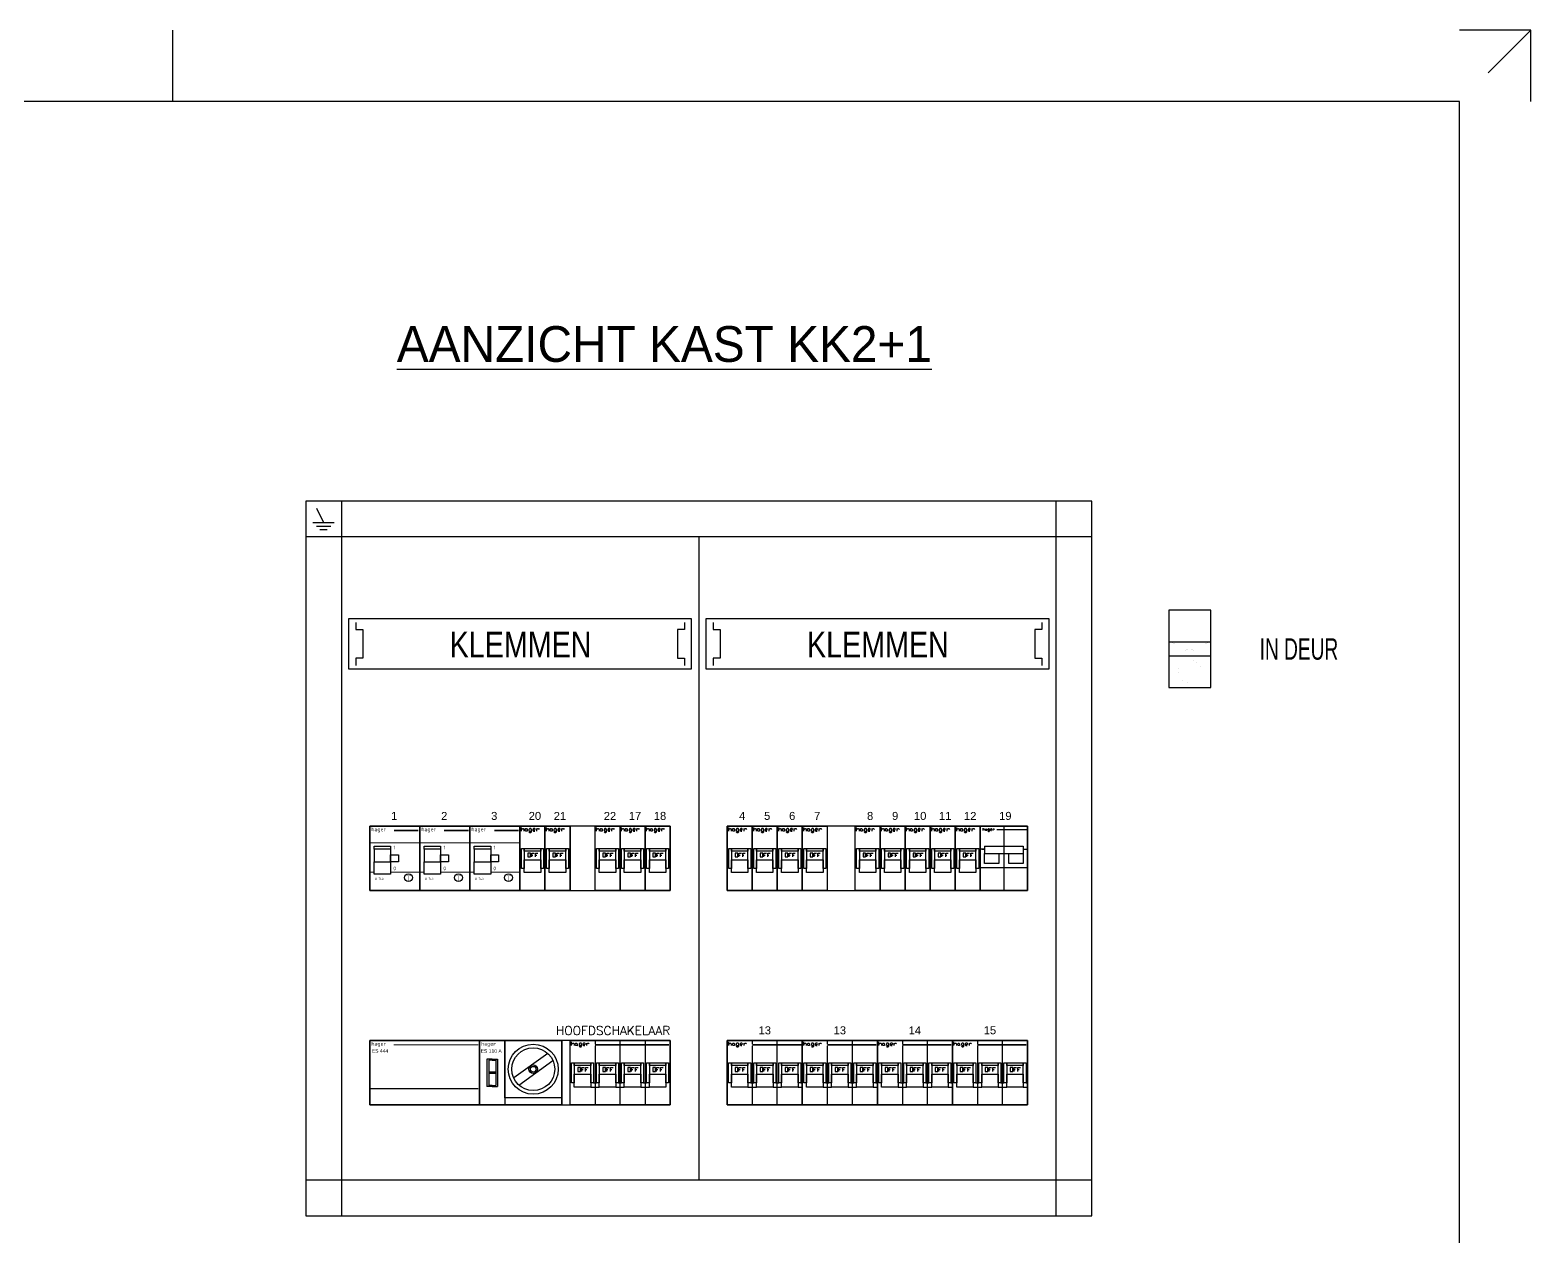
# Model space of a CAD drawing. Header units: millimetres. Extents: x 0 to 420, y 0 to 297.
# Drawn here: x 210 to 420, y 128.1 to 297 of the extents above; entities that cross this region are included whole.
import ezdxf
from ezdxf.enums import TextEntityAlignment as Align

# ---------------------------------------------------------------- set-up
doc = ezdxf.new("R2010")
doc.units = ezdxf.units.MM
doc.layers.get('0').update_dxf_attribs({"linetype": 'CONTINUOUS'})
for name, color, linetype in [('00kad018', 1, 'CONTINUOUS'), ('00kad070', 5, 'CONTINUOUS'), ('BL$2----_KADER', 7, 'CONTINUOUS'), ('KAST AANZICHT', 1, 'CONTINUOUS'), ('Kast-aanzicht', 1, 'CONTINUOUS')]:
    doc.layers.add(name, color=color, linetype=linetype)
doc.styles.add('BERT', font='arial.ttf')
doc.styles.add('BURO-050', font='BUROFONT.shx', dxfattribs={"height": 5})
doc.styles.add('GREEN', font='txt')
doc.styles.add('NOOTER', font='arial.ttf')
doc.styles.add('ROMANS', font='romans', dxfattribs={"height": 2})
doc.styles.get("Standard").update_dxf_attribs({"font": 'ISOCP'})

# ---------------------------------------------------------------- blocks, each defined once
blk = doc.blocks.new('a3-windesheim-hor')
at = {"layer": '00kad018', "color": 1}
for p, q in [((230, 287), (230, 297)), ((420, 297), (410, 297)), ((420, 297), (414, 291)), ((420, 287), (420, 297))]:
    blk.add_line(p, q, dxfattribs=at)
at = {"layer": '00kad070', "color": 5}
for p, q in [((410, 287), (20, 287)), ((410, 10), (410, 287))]:
    blk.add_line(p, q, dxfattribs=at)
blk = doc.blocks.new('HAG08')
at = {"color": 0}
for p, q in [((-16.5, -3.5), (-16.5, -0.8)), ((-16.5, -0.8), (-16.5, -0.8)), ((-16.5, -2.6), (-15.6, -1.7)), ((-15.6, -1.7), (-15.2, -1.7)), ((-15.2, -1.7), (-14.7, -2.2)), ((-14.7, -2.2), (-14.7, -3.5)), ((-14.7, -3.5), (-14.7, -3.5)), ((-13.8, -2.2), (-13.4, -1.7)), ((-13.8, -3.1), (-13.8, -2.2)), ((-13.4, -3.5), (-13.8, -3.1)), ((-13.4, -1.7), (-13, -1.7)), ((-13, -3.5), (-13.4, -3.5)), ((-13, -1.7), (-12.5, -2.2)), ((-12.5, -3.1), (-13, -3.5)), ((-12.5, -2.2), (-12.5, -3.1)), ((-12.5, -3.1), (-12.1, -3.5)), ((-12.1, -3.5), (-12.1, -3.5)), ((-10.7, -1.7), (-11.2, -2.2)), ((-11.2, -2.2), (-11.2, -3.1)), ((-11.2, -3.1), (-10.7, -3.5)), ((-11.2, -3.9), (-10.7, -4.4)), ((-9.9, -1.7), (-10.7, -1.7)), ((-10.7, -3.5), (-9.4, -3.5)), ((-10.7, -4.4), (-9.9, -4.4)), ((-9.4, -2.2), (-9.9, -1.7)), ((-9.9, -4.4), (-9.4, -3.9)), ((-9.4, -3.9), (-9.4, -2.2)), ((-9.4, -3.5), (-9.4, -3.5)), ((-8.1, -1.7), (-8.5, -2.2)), ((-8.5, -2.2), (-8.5, -3.1)), ((-8.5, -2.6), (-7.2, -2.6)), ((-8.5, -3.1), (-8.1, -3.5)), ((-7.2, -1.7), (-8.1, -1.7)), ((-8.1, -3.5), (-7.2, -3.5)), ((-6.8, -2.2), (-7.2, -1.7)), ((-7.2, -2.6), (-6.8, -2.2)), ((-7.2, -3.5), (-7.2, -3.5)), ((-5.9, -1.7), (-5.9, -3.5)), ((-5.9, -2.6), (-5, -1.7)), ((-5.9, -3.5), (-5.9, -3.5)), ((-5, -1.7), (-4.6, -1.7)), ((-4.6, -1.7), (-4.1, -2.2)), ((-4.1, -2.2), (-4.1, -2.2)), ((-10.2, -18.8), (-12, -18.8)), ((-12, -18.8), (-12, -21.5)), ((-10.2, -21.5), (-10.2, -18.8)), ((-9.3, -21.5), (-9.3, -18.8)), ((-9.3, -18.8), (-7.6, -18.8)), ((-9.3, -20.2), (-8.5, -20.2)), ((-8.5, -20.2), (-8.5, -20.2)), ((-7.6, -18.8), (-7.6, -18.8)), ((-6.7, -21.5), (-6.7, -18.8)), ((-6.7, -18.8), (-4.9, -18.8)), ((-6.7, -20.2), (-5.8, -20.2)), ((-5.8, -20.2), (-5.8, -20.2)), ((-4.9, -18.8), (-4.9, -18.8)), ((-12, -21.5), (-10.2, -21.5)), ((-12, -21.5), (-12, -21.5))]:
    blk.add_line(p, q, dxfattribs=at)
for points in [[(-17.5, -45), (-17.5, 0), (0, 0), (0, -45)], [(-16.5, -29.5), (-16.5, -15.5), (-14.5, -15.5), (-14.5, -29.5)], [(-14.5, -17.5), (-14.5, -15.5), (-3, -15.5), (-3, -17.5)], [(-3, -29.5), (-3, -15.5), (-1, -15.5), (-1, -29.5)], [(-14.5, -32.5), (-14.5, -23.5), (-3, -23.5), (-3, -32.5)]]:
    blk.add_lwpolyline(points, close=True, dxfattribs=at)
blk = doc.blocks.new('HAG07')
at = {"color": 0}
for p, q in [((0.22, 8.85), (0.22, 9.42)), ((0.22, 9.42), (0.22, 9.42)), ((0.22, 9.04), (0.41, 9.23)), ((0.41, 9.23), (0.5, 9.23)), ((0.5, 9.23), (0.6, 9.14)), ((0.6, 9.14), (0.6, 8.85)), ((0.79, 9.14), (0.88, 9.23)), ((0.79, 8.95), (0.79, 9.14)), ((0.88, 9.23), (0.97, 9.23)), ((0.97, 9.23), (1.07, 9.14)), ((1.07, 9.14), (1.07, 8.95)), ((1.44, 9.23), (1.35, 9.14)), ((1.35, 9.14), (1.35, 8.95)), ((1.63, 9.23), (1.44, 9.23)), ((1.73, 9.14), (1.63, 9.23)), ((1.73, 8.76), (1.73, 9.14)), ((2.01, 9.23), (1.92, 9.14)), ((1.92, 9.14), (1.92, 8.95)), ((1.92, 9.04), (2.2, 9.04)), ((2.2, 9.23), (2.01, 9.23)), ((2.29, 9.14), (2.2, 9.23)), ((2.2, 9.04), (2.29, 9.14)), ((2.48, 9.23), (2.48, 8.85)), ((2.48, 9.04), (2.67, 9.23)), ((2.67, 9.23), (2.76, 9.23)), ((2.76, 9.23), (2.86, 9.14)), ((2.86, 9.14), (2.86, 9.14)), ((3.73, 9.6), (3.73, 9.09)), ((7.47, 9.09), (7.47, 9.6)), ((0.6, 8.85), (0.6, 8.85)), ((0.88, 8.85), (0.79, 8.95)), ((0.97, 8.85), (0.88, 8.85)), ((1.07, 8.95), (0.97, 8.85)), ((1.07, 8.95), (1.16, 8.85)), ((1.16, 8.85), (1.16, 8.85)), ((1.35, 8.95), (1.44, 8.85)), ((1.35, 8.76), (1.44, 8.66)), ((1.44, 8.85), (1.73, 8.85)), ((1.44, 8.66), (1.63, 8.66)), ((1.63, 8.66), (1.73, 8.76)), ((1.73, 8.85), (1.73, 8.85)), ((1.92, 8.95), (2.01, 8.85)), ((2.01, 8.85), (2.2, 8.85)), ((2.2, 8.85), (2.2, 8.85)), ((2.48, 8.85), (2.48, 8.85)), ((3.73, 8.83), (3.73, 0)), ((7.47, 0), (7.47, 8.83)), ((1.56, 5.58), (1.18, 5.58)), ((1.18, 5.58), (1.18, 5.01)), ((1.18, 5.01), (1.56, 5.01)), ((1.18, 5.01), (1.18, 5.01)), ((1.56, 5.01), (1.56, 5.58)), ((1.74, 5.01), (1.74, 5.58)), ((1.74, 5.58), (2.12, 5.58)), ((1.74, 5.3), (1.93, 5.3)), ((1.93, 5.3), (1.93, 5.3)), ((2.12, 5.58), (2.12, 5.58)), ((2.31, 5.01), (2.31, 5.58)), ((2.31, 5.58), (2.69, 5.58)), ((2.31, 5.3), (2.5, 5.3)), ((2.5, 5.3), (2.5, 5.3)), ((2.69, 5.58), (2.69, 5.58)), ((5.29, 5.58), (4.91, 5.58)), ((4.91, 5.58), (4.91, 5.01)), ((4.91, 5.01), (5.29, 5.01)), ((4.91, 5.01), (4.91, 5.01)), ((5.29, 5.01), (5.29, 5.58)), ((5.47, 5.01), (5.47, 5.58)), ((5.47, 5.58), (5.85, 5.58)), ((5.47, 5.3), (5.66, 5.3)), ((5.66, 5.3), (5.66, 5.3)), ((5.85, 5.58), (5.85, 5.58)), ((6.04, 5.01), (6.04, 5.58)), ((6.04, 5.58), (6.42, 5.58)), ((6.04, 5.3), (6.23, 5.3)), ((6.23, 5.3), (6.23, 5.3)), ((6.42, 5.58), (6.42, 5.58)), ((9.02, 5.58), (8.64, 5.58)), ((8.64, 5.58), (8.64, 5.01)), ((8.64, 5.01), (9.02, 5.01)), ((8.64, 5.01), (8.64, 5.01)), ((9.02, 5.01), (9.02, 5.58)), ((9.2, 5.01), (9.2, 5.58)), ((9.2, 5.58), (9.58, 5.58)), ((9.2, 5.3), (9.39, 5.3)), ((9.39, 5.3), (9.39, 5.3)), ((9.58, 5.58), (9.58, 5.58)), ((9.77, 5.01), (9.77, 5.58)), ((9.77, 5.58), (10.15, 5.58)), ((9.77, 5.3), (9.96, 5.3)), ((9.96, 5.3), (9.96, 5.3)), ((10.15, 5.58), (10.15, 5.58)), ((3.09, 2.67), (4.37, 2.67)), ((3.52, 3.31), (3.95, 3.31)), ((6.83, 2.67), (8.11, 2.67)), ((7.25, 3.31), (7.68, 3.31)), ((10.56, 2.67), (11.2, 2.67)), ((10.99, 3.31), (11.2, 3.31))]:
    blk.add_line(p, q, dxfattribs=at)
for points in [[(0, 0), (0, 9.6), (11.2, 9.6), (11.2, 0)], [(0.21, 3.31), (0.21, 6.29), (0.64, 6.29), (0.64, 3.31)], [(0.64, 5.87), (0.64, 6.29), (3.09, 6.29), (3.09, 5.87)], [(0.64, 2.67), (0.64, 4.59), (3.09, 4.59), (3.09, 2.67)], [(3.09, 3.31), (3.09, 6.29), (3.52, 6.29), (3.52, 3.31)], [(3.95, 3.31), (3.95, 6.29), (4.37, 6.29), (4.37, 3.31)], [(4.37, 5.87), (4.37, 6.29), (6.83, 6.29), (6.83, 5.87)], [(4.37, 2.67), (4.37, 4.59), (6.83, 4.59), (6.83, 2.67)], [(6.83, 3.31), (6.83, 6.29), (7.25, 6.29), (7.25, 3.31)], [(7.68, 3.31), (7.68, 6.29), (8.11, 6.29), (8.11, 3.31)], [(8.11, 5.87), (8.11, 6.29), (10.56, 6.29), (10.56, 5.87)], [(8.11, 2.67), (8.11, 4.59), (10.56, 4.59), (10.56, 2.67)], [(10.56, 3.31), (10.56, 6.29), (10.99, 6.29), (10.99, 3.31)]]:
    blk.add_lwpolyline(points, close=True, dxfattribs=at)
at = {"color": 0, "const_width": 0.256}
blk.add_lwpolyline([(3.73, 8.96), (11.05, 8.96)], dxfattribs=at)
blk = doc.blocks.new('HAG09')
at = {"color": 0}
for p, q in [((-52.5, 0), (-52.5, -2.4)), ((-35, -2.4), (-35, 0)), ((-17.5, 0), (-17.5, -2.4)), ((-69, -3.5), (-69, -0.8)), ((-69, -0.8), (-69, -0.8)), ((-69, -2.6), (-68.1, -1.7)), ((-68.1, -1.7), (-67.6, -1.7)), ((-67.6, -1.7), (-67.2, -2.2)), ((-67.2, -2.2), (-67.2, -3.5)), ((-67.2, -3.5), (-67.2, -3.5)), ((-66.3, -2.2), (-65.9, -1.7)), ((-66.3, -3.1), (-66.3, -2.2)), ((-65.9, -3.5), (-66.3, -3.1)), ((-65.9, -1.7), (-65.4, -1.7)), ((-65.4, -3.5), (-65.9, -3.5)), ((-65.4, -1.7), (-65, -2.2)), ((-65, -3.1), (-65.4, -3.5)), ((-65, -2.2), (-65, -3.1)), ((-65, -3.1), (-64.6, -3.5)), ((-64.6, -3.5), (-64.6, -3.5)), ((-63.2, -1.7), (-63.7, -2.2)), ((-63.7, -2.2), (-63.7, -3.1)), ((-63.7, -3.1), (-63.2, -3.5)), ((-63.7, -3.9), (-63.2, -4.4)), ((-62.3, -1.7), (-63.2, -1.7)), ((-63.2, -3.5), (-61.9, -3.5)), ((-63.2, -4.4), (-62.3, -4.4)), ((-61.9, -2.2), (-62.3, -1.7)), ((-62.3, -4.4), (-61.9, -3.9)), ((-61.9, -3.9), (-61.9, -2.2)), ((-61.9, -3.5), (-61.9, -3.5)), ((-60.6, -1.7), (-61, -2.2)), ((-61, -2.2), (-61, -3.1)), ((-61, -2.6), (-59.7, -2.6)), ((-61, -3.1), (-60.6, -3.5)), ((-59.7, -1.7), (-60.6, -1.7)), ((-60.6, -3.5), (-59.7, -3.5)), ((-59.2, -2.2), (-59.7, -1.7)), ((-59.7, -2.6), (-59.2, -2.2)), ((-59.7, -3.5), (-59.7, -3.5)), ((-58.4, -1.7), (-58.4, -3.5)), ((-58.4, -2.6), (-57.5, -1.7)), ((-58.4, -3.5), (-58.4, -3.5)), ((-57.5, -1.7), (-57, -1.7)), ((-57, -1.7), (-56.6, -2.2)), ((-56.6, -2.2), (-56.6, -2.2)), ((-52.5, -3.6), (-52.5, -45)), ((-35, -45), (-35, -3.6)), ((-17.5, -3.6), (-17.5, -45)), ((-62.7, -18.8), (-64.5, -18.8)), ((-64.5, -18.8), (-64.5, -21.5)), ((-62.7, -21.5), (-62.7, -18.8)), ((-61.8, -21.5), (-61.8, -18.8)), ((-61.8, -18.8), (-60.1, -18.8)), ((-61.8, -20.2), (-60.9, -20.2)), ((-60.9, -20.2), (-60.9, -20.2)), ((-60.1, -18.8), (-60.1, -18.8)), ((-59.2, -21.5), (-59.2, -18.8)), ((-59.2, -18.8), (-57.4, -18.8)), ((-59.2, -20.2), (-58.3, -20.2)), ((-58.3, -20.2), (-58.3, -20.2)), ((-57.4, -18.8), (-57.4, -18.8)), ((-45.2, -18.8), (-47, -18.8)), ((-47, -18.8), (-47, -21.5)), ((-45.2, -21.5), (-45.2, -18.8)), ((-44.3, -21.5), (-44.3, -18.8)), ((-44.3, -18.8), (-42.6, -18.8)), ((-44.3, -20.2), (-43.5, -20.2)), ((-43.5, -20.2), (-43.5, -20.2)), ((-42.6, -18.8), (-42.6, -18.8)), ((-41.7, -21.5), (-41.7, -18.8)), ((-41.7, -18.8), (-39.9, -18.8)), ((-41.7, -20.2), (-40.8, -20.2)), ((-40.8, -20.2), (-40.8, -20.2)), ((-39.9, -18.8), (-39.9, -18.8)), ((-27.7, -18.8), (-29.5, -18.8)), ((-29.5, -18.8), (-29.5, -21.5)), ((-27.7, -21.5), (-27.7, -18.8)), ((-26.9, -21.5), (-26.9, -18.8)), ((-26.9, -18.8), (-25.1, -18.8)), ((-26.9, -20.2), (-26, -20.2)), ((-26, -20.2), (-26, -20.2)), ((-25.1, -18.8), (-25.1, -18.8)), ((-24.2, -21.5), (-24.2, -18.8)), ((-24.2, -18.8), (-22.4, -18.8)), ((-24.2, -20.2), (-23.3, -20.2)), ((-23.3, -20.2), (-23.3, -20.2)), ((-22.4, -18.8), (-22.4, -18.8)), ((-10.3, -18.8), (-12, -18.8)), ((-12, -18.8), (-12, -21.5)), ((-10.3, -21.5), (-10.3, -18.8)), ((-9.4, -21.5), (-9.4, -18.8)), ((-9.4, -18.8), (-7.6, -18.8)), ((-9.4, -20.2), (-8.5, -20.2)), ((-8.5, -20.2), (-8.5, -20.2)), ((-7.6, -18.8), (-7.6, -18.8)), ((-6.7, -21.5), (-6.7, -18.8)), ((-6.7, -18.8), (-4.9, -18.8)), ((-6.7, -20.2), (-5.8, -20.2)), ((-5.8, -20.2), (-5.8, -20.2)), ((-4.9, -18.8), (-5, -18.8)), ((-64.5, -21.5), (-62.7, -21.5)), ((-64.5, -21.5), (-64.5, -21.5)), ((-53.5, -29.5), (-51.5, -29.5)), ((-47, -21.5), (-45.2, -21.5)), ((-47, -21.5), (-47, -21.5)), ((-36, -29.5), (-34, -29.5)), ((-29.5, -21.5), (-27.7, -21.5)), ((-29.5, -21.5), (-29.5, -21.5)), ((-18.5, -29.5), (-16.5, -29.5)), ((-12, -21.5), (-10.3, -21.5)), ((-12, -21.5), (-12, -21.5)), ((-55.5, -32.5), (-49.5, -32.5)), ((-38, -32.5), (-32, -32.5)), ((-20.5, -32.5), (-14.5, -32.5))]:
    blk.add_line(p, q, dxfattribs=at)
for points in [[(-70, -45), (-70, 0), (0, 0), (0, -45)], [(-69, -29.5), (-69, -15.5), (-67, -15.5), (-67, -29.5)], [(-67, -17.5), (-67, -15.5), (-55.5, -15.5), (-55.5, -17.5)], [(-55.5, -29.5), (-55.5, -15.5), (-53.5, -15.5), (-53.5, -29.5)], [(-51.5, -29.5), (-51.5, -15.5), (-49.5, -15.5), (-49.5, -29.5)], [(-49.5, -17.5), (-49.5, -15.5), (-38, -15.5), (-38, -17.5)], [(-38, -29.5), (-38, -15.5), (-36, -15.5), (-36, -29.5)], [(-34, -29.5), (-34, -15.5), (-32, -15.5), (-32, -29.5)], [(-32, -17.5), (-32, -15.5), (-20.5, -15.5), (-20.5, -17.5)], [(-20.5, -29.5), (-20.5, -15.5), (-18.5, -15.5), (-18.5, -29.5)], [(-16.5, -29.5), (-16.5, -15.5), (-14.5, -15.5), (-14.5, -29.5)], [(-14.5, -17.5), (-14.5, -15.5), (-3, -15.5), (-3, -17.5)], [(-3, -29.5), (-3, -15.5), (-1, -15.5), (-1, -29.5)], [(-67, -32.5), (-67, -23.5), (-55.5, -23.5), (-55.5, -32.5)], [(-49.5, -32.5), (-49.5, -23.5), (-38, -23.5), (-38, -32.5)], [(-32, -32.5), (-32, -23.5), (-20.5, -23.5), (-20.5, -32.5)], [(-14.5, -32.5), (-14.5, -23.5), (-3, -23.5), (-3, -32.5)]]:
    blk.add_lwpolyline(points, close=True, dxfattribs=at)
at = {"color": 0, "const_width": 1.2}
blk.add_lwpolyline([(-52.5, -3), (-0.7, -3)], dxfattribs=at)
blk = doc.blocks.new('HAG05')
at = {"color": 0}
for p, q in [((-33, 0), (0, 0)), ((-33, -45), (-33, 0)), ((-16.5, 0), (-16.5, -45)), ((0, 0), (0, -45)), ((-31, -3), (-31, -1.3)), ((-31, -1.3), (-31, -1.3)), ((-31, -2.4), (-30.4, -1.9)), ((-30.4, -1.9), (-30.1, -1.9)), ((-30.1, -1.9), (-29.9, -2.2)), ((-29.9, -2.2), (-29.9, -3)), ((-29.9, -3), (-29.9, -3)), ((-29.3, -2.2), (-29, -1.9)), ((-29.3, -2.7), (-29.3, -2.2)), ((-29, -3), (-29.3, -2.7)), ((-29, -1.9), (-28.7, -1.9)), ((-28.7, -3), (-29, -3)), ((-28.7, -1.9), (-28.4, -2.2)), ((-28.4, -2.7), (-28.7, -3)), ((-28.4, -2.2), (-28.4, -2.7)), ((-28.4, -2.7), (-28.2, -3)), ((-28.2, -3), (-28.2, -3)), ((-27.3, -1.9), (-27.6, -2.2)), ((-27.6, -2.2), (-27.6, -2.7)), ((-27.6, -2.7), (-27.3, -3)), ((-27.6, -3.3), (-27.3, -3.6)), ((-26.8, -1.9), (-27.3, -1.9)), ((-27.3, -3), (-26.5, -3)), ((-27.3, -3.6), (-26.8, -3.6)), ((-26.5, -2.2), (-26.8, -1.9)), ((-26.8, -3.6), (-26.5, -3.3)), ((-26.5, -3.3), (-26.5, -2.2)), ((-26.5, -3), (-26.5, -3)), ((-25.6, -1.9), (-25.9, -2.2)), ((-25.9, -2.2), (-25.9, -2.7)), ((-25.9, -2.4), (-25.1, -2.4)), ((-25.9, -2.7), (-25.6, -3)), ((-25.1, -1.9), (-25.6, -1.9)), ((-25.6, -3), (-25.1, -3)), ((-24.8, -2.2), (-25.1, -1.9)), ((-25.1, -2.4), (-24.8, -2.2)), ((-25.1, -3), (-25.1, -3)), ((-24.2, -1.9), (-24.2, -3)), ((-24.2, -2.4), (-23.7, -1.9)), ((-24.2, -3), (-24.2, -3)), ((-23.7, -1.9), (-23.4, -1.9)), ((-23.4, -1.9), (-23.1, -2.2)), ((-23.1, -2.2), (-23.1, -2.2)), ((-30, -16), (-33, -16)), ((-30, -14), (-30, -19)), ((-30, -14), (-3, -14)), ((-20, -19), (-13, -19)), ((-3, -14), (-3, -19)), ((-3, -16), (0, -16)), ((-33, -29), (0, -29)), ((0, -45), (-33, -45))]:
    blk.add_line(p, q, dxfattribs=at)
at = {"color": 0, "const_width": 1}
blk.add_lwpolyline([(-21.5, -2.5), (0, -2.5)], dxfattribs=at)
at = {"color": 0}
blk.add_lwpolyline([(-32, -16), (-30, -16)], dxfattribs=at)
for points in [[(-30, -26), (-30, -19), (-20, -19), (-20, -26)], [(-13, -26), (-13, -19), (-3, -19), (-3, -26)]]:
    blk.add_lwpolyline(points, close=True, dxfattribs=at)
blk = doc.blocks.new('HAG06')
at = {"color": 0}
for p, q in [((-32.000023, -16.000013), (-32.000023, -25.000013)), ((-20.500021, -16.000011), (-20.500021, -25.000011))]:
    blk.add_line(p, q, dxfattribs=at)
for points in [[(-35.000023, -45.000046), (-35.000023, -0.000004), (0, 0), (0.000008, -45.000046)], [(-32.000023, -16.000011), (-32.000023, -14.000013), (-20.500021, -14.000013), (-20.500021, -16.000011)], [(-20.500021, -25.000011), (-20.500021, -20.000011), (-15.000019, -20.000011), (-15.000019, -25.000011)], [(-32.000023, -33.500015), (-32.000023, -25.000011), (-20.500021, -25.000011), (-20.500021, -33.500015)]]:
    blk.add_lwpolyline(points, close=True, dxfattribs=at)
for points, const_width in [([(-18.040416, -3.000011), (-1.000008, -3.000015)], 1.2), ([(-34.500023, -11.700043), (-0.500019, -11.700043)], 0.7), ([(-34.500023, -32.10004), (-32.000023, -32.10004)], 0.7), ([(-20.500021, -32.10004), (-0.500015, -32.10004)], 0.7)]:
    blk.add_lwpolyline(points, dxfattribs=dict(at, const_width=const_width))
blk.add_circle((-8.000008, -36.000046), 2.750001, dxfattribs=at)
for s, height, p in [('hager', 2.652707, (-34.000023, -3.500015)), ('1', 2.518582, (-18.600019, -16.200043)), ('0', 2.518582, (-18.600019, -30.800045)), ('U 740', 1.538418, (-31.600025, -37.600044)), ('T', 3.5, (-9.300018, -38.000046))]:
    blk.add_text(s, height=height, dxfattribs=at).set_placement(p)

msp = doc.modelspace()

# ---------------------------------------------------------------- linework, layer by layer
at = {"layer": 'KAST AANZICHT', "color": 1, "linetype": 'Continuous'}
for p, q in [((358.57, 231.1), (248.57, 231.1)), ((248.57, 231.1), (248.57, 131.1)), ((253.57, 231.1), (253.57, 131.1)), ((353.57, 131.1), (353.57, 231.1)), ((358.57, 131.1), (358.57, 231.1)), ((250.07, 230.1), (251.07, 228.1)), ((249.57, 228.1), (252.57, 228.1)), ((250.07, 227.6), (252.07, 227.6)), ((250.57, 227.1), (251.57, 227.1)), ((358.57, 226.1), (248.57, 226.1)), ((303.57, 226.1), (303.57, 136.1)), ((255.57, 214.1), (255.57, 213.1)), ((255.57, 213.1), (256.57, 213.1)), ((256.57, 213.1), (256.57, 209.1)), ((301.57, 213.1), (300.57, 213.1)), ((300.57, 213.1), (300.57, 209.1)), ((301.57, 214.1), (301.57, 213.1)), ((305.57, 214.1), (305.57, 213.1)), ((305.57, 213.1), (306.57, 213.1)), ((306.57, 213.1), (306.57, 209.1)), ((351.57, 213.1), (350.57, 213.1)), ((350.57, 213.1), (350.57, 209.1)), ((351.57, 214.1), (351.57, 213.1)), ((369.32, 211.42), (375.22, 211.42)), ((256.57, 209.1), (255.57, 209.1)), ((255.57, 209.1), (255.57, 208.1)), ((300.57, 209.1), (301.57, 209.1)), ((301.57, 209.1), (301.57, 208.1)), ((306.57, 209.1), (305.57, 209.1)), ((305.57, 209.1), (305.57, 208.1)), ((350.57, 209.1), (351.57, 209.1)), ((351.57, 209.1), (351.57, 208.1)), ((369.32, 209.42), (375.22, 209.42)), ((285.55, 176.6), (285.55, 185.6)), ((292.55, 176.6), (292.55, 185.6)), ((299.55, 176.6), (299.55, 185.6)), ((349.55, 176.6), (349.55, 185.6)), ((299.55, 155.6), (257.55, 155.6)), ((284.41, 155.6), (284.41, 146.6)), ((284.41, 146.6), (284.41, 155.6)), ((349.55, 155.6), (307.55, 155.6)), ((248.57, 136.1), (358.57, 136.1)), ((248.57, 131.1), (358.57, 131.1))]:
    msp.add_line(p, q, dxfattribs=at)
at = {"layer": 'KAST AANZICHT'}
for p, q in [((272.91, 146.6), (272.91, 155.6)), ((272.91, 155.6), (276.41, 155.6)), ((276.41, 155.6), (276.41, 146.6)), ((284.41, 155.6), (284.41, 146.6)), ((274.66, 153.01), (273.92, 153.01)), ((273.92, 153.01), (273.92, 149.18)), ((274.66, 152.86), (274.17, 152.86)), ((274.17, 152.86), (274.17, 149.33)), ((274.27, 151.21), (275.06, 151.21)), ((274.27, 150.98), (274.27, 151.21)), ((274.66, 153.01), (275.4, 153.01)), ((274.66, 152.86), (275.15, 152.86)), ((275.06, 151.21), (275.06, 150.98)), ((275.15, 152.86), (275.15, 149.33)), ((275.4, 153.01), (275.4, 149.18)), ((274.66, 149.18), (273.92, 149.18)), ((274.66, 149.33), (274.17, 149.33)), ((275.06, 150.98), (274.27, 150.98)), ((274.66, 149.33), (275.15, 149.33)), ((274.66, 149.18), (275.4, 149.18)), ((257.67, 148.9), (272.71, 148.9)), ((276.41, 146.6), (272.91, 146.6))]:
    msp.add_line(p, q, dxfattribs=at)
at = {"layer": 'KAST AANZICHT', "ltscale": 0.6}
for p, q in [((276.41, 155.6), (284.41, 155.6)), ((276.41, 147.6), (276.41, 155.6)), ((282.45, 153.8), (277.67, 150.37)), ((278.37, 149.39), (283.15, 152.82)), ((284.41, 147.6), (276.41, 147.6)), ((284.41, 146.6), (276.41, 146.6))]:
    msp.add_line(p, q, dxfattribs=at)
at = {"layer": 'KAST AANZICHT', "color": 1, "linetype": 'Continuous'}
for points in [[(254.57, 207.6), (302.57, 207.6), (302.57, 214.6), (254.57, 214.6)], [(304.57, 207.6), (352.57, 207.6), (352.57, 214.6), (304.57, 214.6)], [(369.32, 205.02), (375.22, 205.02), (375.22, 215.82), (369.32, 215.82)], [(257.55, 176.6), (299.55, 176.6), (299.55, 185.6), (257.55, 185.6)], [(307.55, 176.6), (349.55, 176.6), (349.55, 185.6), (307.55, 185.6)], [(257.55, 146.6), (299.55, 146.6), (299.55, 155.6), (257.55, 155.6)], [(307.55, 146.6), (349.55, 146.6), (349.55, 155.6), (307.55, 155.6)]]:
    msp.add_lwpolyline(points, close=True, dxfattribs=at)
at = {"layer": 'KAST AANZICHT', "color": 1, "linetype": 'Continuous', "const_width": 0.002}
for points in [[(372.26, 214.8), (372.26, 212.28)], [(369.32, 211.42), (375.22, 209.42)], [(375.22, 211.42), (369.32, 209.42)]]:
    msp.add_lwpolyline(points, dxfattribs=at)
msp.add_lwpolyline([(373.89, 207.26, 1), (370.63, 207.26, 1)], format="xyb", close=True, dxfattribs=at)
at = {"layer": 'KAST AANZICHT'}
msp.add_lwpolyline([(257.55, 146.6), (257.55, 155.6), (272.91, 155.6), (272.91, 146.6)], close=True, dxfattribs=at)
at = {"layer": 'KAST AANZICHT', "const_width": 0.14}
msp.add_lwpolyline([(260.89, 155), (272.71, 155)], dxfattribs=at)
at = {"layer": 'KAST AANZICHT', "ltscale": 0.6}
for radius in [3.5, 3, 0.598, 0.397]:
    msp.add_circle((280.41, 151.6), radius, dxfattribs=at)

# ---------------------------------------------------------------- block references
at = {"layer": 'BL$2----_KADER'}
msp.add_blockref('a3-windesheim-hor', (0, 0), dxfattribs=at)
at = {"layer": 'KAST AANZICHT'}
for name, p, xscale, yscale, zscale in [('HAG06', (264.55, 185.6), 0.1999999999999886, 0.1999999999999886, 0.1999999999999886), ('HAG06', (271.55, 185.6), 0.1999999999999886, 0.1999999999999886, 0.1999999999999886), ('HAG06', (278.55, 185.6), 0.1999999999999886, 0.1999999999999886, 0.1999999999999886), ('HAG08', (282.05, 185.6), 0.2000000000000455, 0.2000000000000455, 0.2000000000000455), ('HAG08', (285.55, 185.6), 0.2000000000000455, 0.2000000000000455, 0.2000000000000455), ('HAG08', (292.55, 185.6), 0.2000000000000455, 0.2000000000000455, 0.2000000000000455), ('HAG08', (296.05, 185.6), 0.2000000000000455, 0.2000000000000455, 0.2000000000000455), ('HAG08', (299.55, 185.6), 0.2000000000000455, 0.2000000000000455, 0.2000000000000455), ('HAG08', (311.05, 185.6), 0.2000000000000455, 0.2000000000000455, 0.2000000000000455), ('HAG08', (314.55, 185.6), 0.2000000000000455, 0.2000000000000455, 0.2000000000000455), ('HAG08', (318.05, 185.6), 0.2000000000000455, 0.2000000000000455, 0.2000000000000455), ('HAG08', (321.55, 185.6), 0.2000000000000455, 0.2000000000000455, 0.2000000000000455), ('HAG08', (328.95, 185.6), 0.2000000000000455, 0.2000000000000455, 0.2000000000000455), ('HAG08', (332.45, 185.6), 0.2000000000000455, 0.2000000000000455, 0.2000000000000455), ('HAG08', (335.95, 185.6), 0.2000000000000455, 0.2000000000000455, 0.2000000000000455), ('HAG08', (339.45, 185.6), 0.2000000000000455, 0.2000000000000455, 0.2000000000000455), ('HAG08', (342.95, 185.6), 0.2000000000000455, 0.2000000000000455, 0.2000000000000455), ('HAG05', (349.55, 185.6), 0.2000000000000455, 0.2000000000000455, 0.2000000000000455), ('HAG09', (299.55, 155.6), 0.2000000000000455, 0.2000000000000455, 0.2000000000000455), ('HAG07', (307.55, 146.6), 0.9375, 0.9375, 0.9375), ('HAG07', (318.05, 146.6), 0.9375, 0.9375, 0.9375), ('HAG07', (328.55, 146.6), 0.9375, 0.9375, 0.9375), ('HAG07', (339.05, 146.6), 0.9375, 0.9375, 0.9375)]:
    msp.add_blockref(name, p, dxfattribs=dict(at, xscale=xscale, yscale=yscale, zscale=zscale))

# ---------------------------------------------------------------- texts
at = {"layer": 'KAST AANZICHT', "color": 1, "linetype": 'Continuous', "style": 'GREEN'}
for s, height, width, p in [('KLEMMEN', 3.6, 0.833333, (268.71, 209.22)), ('KLEMMEN', 3.6, 0.833333, (318.71, 209.22)), ('IN DEUR', 3, 0.66668, (382.04, 208.9))]:
    msp.add_text(s, height=height, dxfattribs=dict(at, width=width)).set_placement(p)
at = {"layer": 'KAST AANZICHT', "style": 'NOOTER'}
for s, p in [('1', (260.95, 187.04)), ('2', (267.95, 187.04)), ('3', (274.95, 187.04)), ('20', (280.64, 187.04)), ('21', (284.14, 187.04)), ('22', (291.14, 187.04)), ('17', (294.64, 187.04)), ('18', (298.14, 187.04)), ('4', (309.64, 187.04)), ('5', (313.14, 187.04)), ('6', (316.64, 187.04)), ('7', (320.14, 187.04)), ('8', (327.54, 187.04)), ('9', (331.04, 187.04)), ('10', (334.54, 187.04)), ('11', (338.04, 187.04)), ('12', (341.54, 187.04)), ('19', (346.45, 187.04)), ('13', (312.8, 157.04)), ('13', (323.3, 157.04)), ('14', (333.8, 157.04)), ('15', (344.3, 157.04))]:
    msp.add_text(s, height=1.12, dxfattribs=at).set_placement(p, align=Align.MIDDLE)
at = {"layer": 'KAST AANZICHT'}
for s, height, style, p in [('HOOFDSCHAKELAAR', 1.2446, 'ROMANS', (283.57, 156.39)), ('ES 444', 0.5, 'BERT', (257.82, 153.9)), ('ES 110 A', 0.5, 'BERT', (273.05, 153.9))]:
    msp.add_text(s, height=height, dxfattribs=dict(at, style=style)).set_placement(p)
for p in [(257.75, 154.9), (273.11, 154.9)]:
    msp.add_text('hager', height=0.531, dxfattribs=at).set_placement(p)
at = {"layer": 'Kast-aanzicht', "color": 4, "style": 'BURO-050'}
msp.add_text('%%UAANZICHT KAST KK2+1', height=5, dxfattribs=at).set_placement((261.32, 250.57))

doc.saveas('drawing.dxf')
